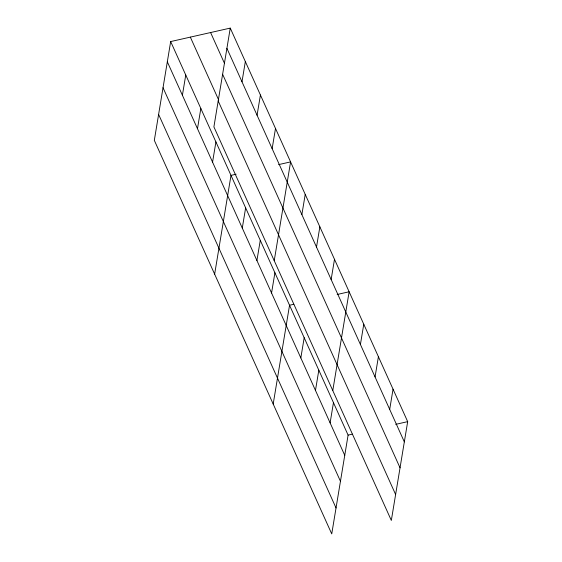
<?xml version="1.0" encoding="UTF-8"?>
<svg xmlns="http://www.w3.org/2000/svg" width="562" height="562" viewBox="0 0 562 562"><rect width="100%" height="100%" fill="white"/><g stroke="black" fill="none" stroke-linecap="round" stroke-linejoin="round"><path stroke-width="0.84" d="M170.672 41.567L154.318 140.352L331.742 533.9L348.096 435.114L170.672 41.567L230.258 28.1L407.682 421.648L391.328 520.433L213.904 126.886L230.258 28.1M182.404 95.252L185.755 75.02M197.487 128.705L200.831 108.473M212.562 162.158L215.913 141.926M241.99 81.785L245.341 61.553M214.642 274.158L230.996 175.379L236.124 174.213M257.073 115.231L260.417 95.006M242.285 228.074L245.636 207.842M272.149 148.684L275.499 128.452M256.918 260.543L260.269 240.311M274.228 260.691L290.582 161.905L278.612 164.61M271.558 293.013L274.909 272.781M301.871 214.607L305.222 194.375M273.195 404.029L289.542 305.243L293.821 304.281M316.504 247.069L319.855 226.844M300.832 357.945L304.183 337.713M331.144 279.539L334.495 259.307M315.472 390.414L318.823 370.182M332.781 390.562L349.135 291.776L337.165 294.481M330.112 422.884L333.456 402.652M360.418 344.478L363.769 324.246M375.058 376.94L378.409 356.708M389.698 409.41L393.042 389.178M348.096 435.114L352.367 434.152M395.711 424.352L407.682 421.648M226.907 48.332L404.331 441.88M210.595 32.547L224.596 63.604M222.615 74.254L400.039 467.802M190.335 37.127L218.702 100.043M218.197 100.963L395.62 494.511M167.321 61.799L344.745 455.346M163.029 87.721L340.453 481.269M158.61 114.43L336.034 507.978"/></g></svg>
